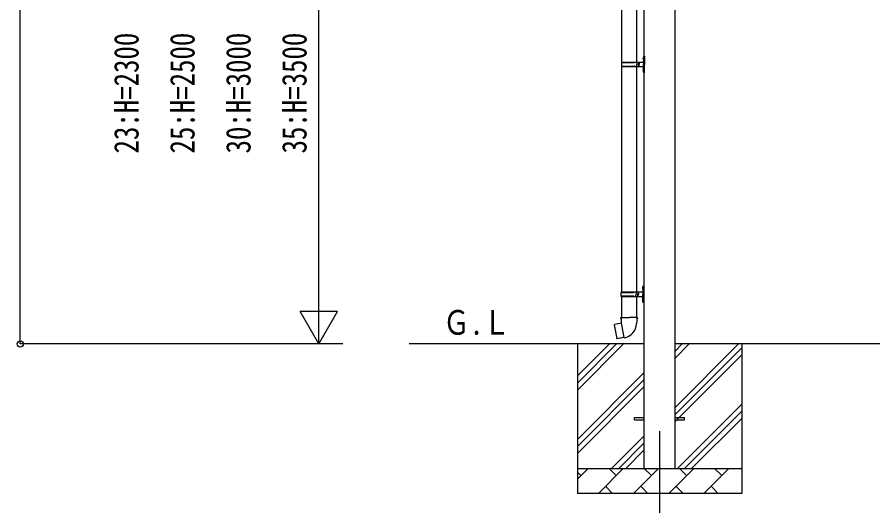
# Model space of a CAD drawing. Units: millimetres, scale not verified. Extents: x -12615 to 12615, y -8910 to 8910.
# Drawn here: x -3997 to -558, y -5632 to -3670 of the extents above; entities that cross this region are included whole.
import ezdxf
from ezdxf.enums import TextEntityAlignment as Align

# ---------------------------------------------------------------- set-up
doc = ezdxf.new("R2010")
doc.units = ezdxf.units.MM
doc.header["$LTSCALE"] = 40
for name, color, linetype in [('0-3_YKK_12', 2, 'Continuous'), ('0-4_YKK_13', 4, 'Continuous'), ('0-5_YKK_A1', 4, 'Continuous'), ('0-6_YKK_D', 6, 'Continuous')]:
    doc.layers.add(name, color=color, linetype=linetype)
doc.styles.add('ＭＳ ゴシック', font='')
doc.styles.get('ＭＳ ゴシック').set_extended_font_data('MS Gothic')

msp = doc.modelspace()

# ---------------------------------------------------------------- linework, layer by layer
at = {"layer": '0-3_YKK_12'}
msp.add_line((-1415.6, -5332.18), (-1415.6, -5832.18), dxfattribs=at)
at = {"layer": '0-4_YKK_13'}
for p, q in [((-1568.1, -2946.18), (-1568.1, -3850.68)), ((-1508.1, -2946.18), (-1508.1, -3850.68)), ((-1567.6, -3850.68), (-1481.6, -3850.68)), ((-1567.6, -3850.68), (-1567.6, -3852.68)), ((-1508.6, -3850.68), (-1508.6, -3855.18)), ((-1500.6, -3850.68), (-1500.6, -3859.68)), ((-1481.9, -3833.54), (-1479.86, -3834.53)), ((-1480.63, -3831.53), (-1480, -3831.53)), ((-1480.63, -3831.53), (-1480.63, -3839.83)), ((-1480.63, -3839.83), (-1480, -3839.83)), ((-1480, -3831.53), (-1480, -3839.83)), ((-1480, -3831.53), (-1479.6, -3831.93)), ((-1480, -3839.83), (-1479.6, -3839.43)), ((-1479.86, -3834.53), (-1479.25, -3835.68)), ((-1479.6, -3827.68), (-1476.6, -3826.18)), ((-1479.6, -3827.68), (-1479.6, -3859.68)), ((-1479.6, -3831.93), (-1479.6, -3839.43)), ((-1476.6, -3826.18), (-1476.6, -3859.68)), ((-1476.6, -3826.18), (-1475.6, -3826.18)), ((-1475.6, -3826.18), (-1475.6, -3859.68)), ((-1568.6, -3852.68), (-1518.27, -3852.68)), ((-1568.6, -3866.68), (-1518.27, -3866.68)), ((-1568.1, -3868.68), (-1568.1, -4773.18)), ((-1567.6, -3868.68), (-1567.6, -3866.68)), ((-1567.6, -3868.68), (-1481.6, -3868.68)), ((-1508.6, -3855.18), (-1506.6, -3855.18)), ((-1508.6, -3868.68), (-1508.6, -3864.18)), ((-1508.6, -3864.18), (-1506.6, -3864.18)), ((-1508.1, -3868.68), (-1508.1, -4773.18)), ((-1506.6, -3855.18), (-1506.6, -3859.68)), ((-1506.6, -3864.18), (-1506.6, -3859.68)), ((-1500.6, -3855.18), (-1497.6, -3855.18)), ((-1500.6, -3868.68), (-1500.6, -3859.68)), ((-1500.6, -3864.18), (-1497.6, -3864.18)), ((-1497.6, -3855.18), (-1497.6, -3859.68)), ((-1497.6, -3864.18), (-1497.6, -3859.68)), ((-1481.9, -3881.54), (-1479.86, -3882.53)), ((-1480.63, -3879.53), (-1480, -3879.53)), ((-1480.63, -3879.53), (-1480.63, -3887.83)), ((-1480, -3879.53), (-1480, -3887.83)), ((-1480, -3879.53), (-1479.6, -3879.93)), ((-1479.86, -3882.53), (-1479.25, -3883.68)), ((-1479.6, -3891.68), (-1479.6, -3859.68)), ((-1479.6, -3879.93), (-1479.6, -3887.43)), ((-1476.6, -3893.18), (-1476.6, -3859.68)), ((-1475.6, -3893.18), (-1475.6, -3859.68)), ((-1480.63, -3887.83), (-1480, -3887.83)), ((-1480, -3887.83), (-1479.6, -3887.43)), ((-1479.6, -3891.68), (-1476.6, -3893.18)), ((-1476.6, -3893.18), (-1475.6, -3893.18)), ((-1571.1, -4775.18), (-1520.77, -4775.18)), ((-1570.1, -4773.18), (-1484.1, -4773.18)), ((-1570.1, -4773.18), (-1570.1, -4775.18)), ((-1511.1, -4773.18), (-1511.1, -4777.68)), ((-1511.1, -4777.68), (-1509.1, -4777.68)), ((-1509.1, -4777.68), (-1509.1, -4782.18)), ((-1503.1, -4773.18), (-1503.1, -4782.18)), ((-1503.1, -4777.68), (-1500.1, -4777.68)), ((-1500.1, -4777.68), (-1500.1, -4782.18)), ((-1484.4, -4756.04), (-1482.36, -4757.03)), ((-1483.13, -4754.03), (-1482.5, -4754.03)), ((-1483.13, -4754.03), (-1483.13, -4762.33)), ((-1483.13, -4762.33), (-1482.5, -4762.33)), ((-1482.5, -4754.03), (-1482.5, -4762.33)), ((-1482.5, -4754.03), (-1482.1, -4754.43)), ((-1482.5, -4762.33), (-1482.1, -4761.93)), ((-1482.36, -4757.03), (-1481.75, -4758.18)), ((-1482.1, -4750.18), (-1479.1, -4748.68)), ((-1482.1, -4750.18), (-1482.1, -4782.18)), ((-1482.1, -4754.43), (-1482.1, -4761.93)), ((-1479.1, -4748.68), (-1479.1, -4782.18)), ((-1479.1, -4748.68), (-1478.1, -4748.68)), ((-1478.1, -4748.68), (-1478.1, -4782.18)), ((-1571.1, -4789.18), (-1520.77, -4789.18)), ((-1570.1, -4791.18), (-1570.1, -4789.18)), ((-1570.1, -4791.18), (-1484.1, -4791.18)), ((-1568.1, -4791.18), (-1568.1, -4876.11)), ((-1511.1, -4791.18), (-1511.1, -4786.68)), ((-1511.1, -4786.68), (-1509.1, -4786.68)), ((-1509.1, -4786.68), (-1509.1, -4782.18)), ((-1508.1, -4791.18), (-1508.1, -4876.11)), ((-1503.1, -4791.18), (-1503.1, -4782.18)), ((-1503.1, -4786.68), (-1500.1, -4786.68)), ((-1500.1, -4786.68), (-1500.1, -4782.18)), ((-1484.4, -4804.04), (-1482.36, -4805.03)), ((-1483.13, -4802.03), (-1482.5, -4802.03)), ((-1483.13, -4802.03), (-1483.13, -4810.33)), ((-1483.13, -4810.33), (-1482.5, -4810.33)), ((-1482.5, -4802.03), (-1482.5, -4810.33)), ((-1482.5, -4802.03), (-1482.1, -4802.43)), ((-1482.5, -4810.33), (-1482.1, -4809.93)), ((-1482.36, -4805.03), (-1481.75, -4806.18)), ((-1482.1, -4814.18), (-1482.1, -4782.18)), ((-1482.1, -4802.43), (-1482.1, -4809.93)), ((-1479.1, -4815.68), (-1479.1, -4782.18)), ((-1478.1, -4815.68), (-1478.1, -4782.18)), ((-1482.1, -4814.18), (-1479.1, -4815.68)), ((-1479.1, -4815.68), (-1478.1, -4815.68)), ((-1569.95, -4876.11), (-1572.1, -4876.89)), ((-1572.1, -4876.89), (-1572.1, -4880.51)), ((-1572.1, -4880.51), (-1569.86, -4881.33)), ((-1569.95, -4876.11), (-1538.1, -4876.11)), ((-1569.95, -4876.11), (-1569.86, -4881.33)), ((-1569.86, -4881.33), (-1569.6, -4896.11)), ((-1506.25, -4876.11), (-1538.1, -4876.11)), ((-1504.1, -4880.51), (-1506.34, -4881.33)), ((-1506.25, -4876.11), (-1504.1, -4876.89)), ((-1504.1, -4876.89), (-1504.1, -4880.51)), ((-1596.56, -4904.56), (-1597.37, -4905.73)), ((-1597.37, -4905.73), (-1587.75, -4960.29)), ((-1568.69, -4899.31), (-1596.56, -4904.56)), ((-1583.82, -4901.96), (-1584.03, -4902.2)), ((-1569.6, -4896.11), (-1568.25, -4898.11)), ((-1558.34, -4956.61), (-1568.47, -4899.13)), ((-1568.45, -4898.31), (-1568.45, -4899.02)), ((-1568.25, -4898.11), (-1568.28, -4898.12)), ((-1507.91, -4898.05), (-1507.99, -4900.21)), ((-1506.6, -4896.11), (-1507.91, -4898.05)), ((-1573.73, -4959.2), (-1574.01, -4959.05)), ((-1558.03, -4957.37), (-1558.27, -4956.71)), ((-1515.6, -5277.68), (-1478.1, -5277.68)), ((-1515.6, -5286.68), (-1515.6, -5277.68)), ((-1515.6, -5286.68), (-1478.1, -5286.68)), ((-1353.1, -5277.68), (-1315.6, -5277.68)), ((-1353.1, -5286.68), (-1315.6, -5286.68)), ((-1315.6, -5286.68), (-1315.6, -5277.68))]:
    msp.add_line(p, q, dxfattribs=at)
for points in [[(-1481.9, -3837.83), (-1479.86, -3836.83), (-1479.25, -3835.68)], [(-1481.9, -3885.83), (-1479.86, -3884.83), (-1479.25, -3883.68)], [(-1484.4, -4760.33), (-1482.36, -4759.33), (-1481.75, -4758.18)], [(-1484.4, -4808.33), (-1482.36, -4807.33), (-1481.75, -4806.18)], [(-1506.25, -4876.11), (-1506.34, -4881.33), (-1506.6, -4896.11)], [(-1581.57, -4901.74), (-1581.85, -4901.59), (-1583.82, -4901.96)], [(-1558.61, -4956.51), (-1586.59, -4961.11), (-1587.75, -4960.29)], [(-1571.54, -4958.64), (-1571.75, -4958.88), (-1573.73, -4959.2)]]:
    msp.add_lwpolyline(points, dxfattribs=at)
for centre, radius, start, end in [((-1518.27, -3850.68), 2, 270, 359.99998), ((-1476.3, -3835.68), 6, 136.21765, 223.78235), ((-1481.6, -3848.68), 2, 270, 359.99998), ((-1519.85, -3859.68), 49.25, 171.82876, 180.00002), ((-1519.85, -3859.68), 49.25, 180.00002, 188.17127), ((-1518.27, -3868.68), 2, 0.00005, 90.00004), ((-1476.3, -3883.68), 6, 136.21765, 223.78235), ((-1481.6, -3870.68), 2, 0.00005, 90.00004), ((-1522.35, -4782.18), 49.25, 171.82876, 180.00002), ((-1520.77, -4773.18), 2, 270, 359.99998), ((-1478.8, -4758.18), 6, 136.21765, 223.78235), ((-1484.1, -4771.18), 2, 270, 359.99998), ((-1522.35, -4782.18), 49.25, 180.00002, 188.17127), ((-1520.77, -4791.18), 2, 0.00005, 90.00004), ((-1478.8, -4806.18), 6, 136.21765, 223.78235), ((-1484.1, -4793.18), 2, 0.00005, 90.00004), ((-1568.75, -4899.02), 0.3, 280.66842, 0), ((-1568.25, -4898.31), 0.2, 100, 180), ((-1568.25, -4898.11), 60.3, 279.96938, 358), ((-1558.56, -4956.81), 0.3, 20, 99.33158), ((-1557.85, -4957.3), 0.2, 200, 279.96938)]:
    msp.add_arc(centre, radius, start, end, dxfattribs=at)
at = {"layer": '0-5_YKK_A1'}
for p, q in [((-1478.1, -2685.18), (-1478.1, -5482.18)), ((-1353.1, -5482.18), (-1353.1, -2685.18)), ((-1478.1, -4982.18), (-2422.26, -4982.18)), ((-1745.6, -4982.18), (-1745.6, -5582.18)), ((-1745.6, -5167.23), (-1560.55, -4982.18)), ((-1745.6, -5138.95), (-1588.83, -4982.18)), ((-1745.6, -5110.67), (-1617.12, -4982.18)), ((1621.9, -4982.18), (-1353.1, -4982.18)), ((-1353.1, -5237.28), (-1098, -4982.18)), ((-1353.1, -5039.29), (-1295.99, -4982.18)), ((-1353.1, -5011.01), (-1324.28, -4982.18)), ((-1085.6, -4982.18), (-1085.6, -5582.18)), ((-1353.1, -5265.57), (-1085.6, -4998.07)), ((-1353.1, -5293.85), (-1085.6, -5026.35)), ((-1745.6, -5365.22), (-1478.1, -5097.72)), ((-1745.6, -5393.51), (-1478.1, -5126.01)), ((-1745.6, -5421.79), (-1478.1, -5154.29)), ((-1343.44, -5482.18), (-1085.6, -5224.34)), ((-1315.16, -5482.18), (-1085.6, -5252.62)), ((-1286.87, -5482.18), (-1085.6, -5280.91)), ((-1608, -5482.18), (-1478.1, -5352.28)), ((-1579.72, -5482.18), (-1478.1, -5380.57)), ((-1551.43, -5482.18), (-1478.1, -5408.85)), ((-1745.6, -5482.18), (-1085.6, -5482.18)), ((-1745.6, -5525.08), (-1702.71, -5482.18)), ((-1731.26, -5510.74), (-1745.6, -5496.4)), ((-1661.29, -5582.18), (-1561.29, -5482.18)), ((-1589.84, -5510.74), (-1618.39, -5482.18)), ((-1519.86, -5582.18), (-1419.86, -5482.18)), ((-1448.42, -5510.74), (-1476.97, -5482.18)), ((-1378.44, -5582.18), (-1278.44, -5482.18)), ((-1307, -5510.74), (-1335.55, -5482.18)), ((-1237.02, -5582.18), (-1137.02, -5482.18)), ((-1165.58, -5510.74), (-1194.13, -5482.18)), ((-1088.88, -5482.18), (-1085.6, -5478.9)), ((-1632.73, -5553.63), (-1604.18, -5582.18)), ((-1491.31, -5553.63), (-1462.76, -5582.18)), ((-1349.89, -5553.63), (-1321.34, -5582.18)), ((-1208.47, -5553.63), (-1179.92, -5582.18)), ((-1085.6, -5582.18), (-1745.6, -5582.18))]:
    msp.add_line(p, q, dxfattribs=at)
at = {"layer": '0-6_YKK_D'}
for p, q in [((-3984.2, -4982.18), (-3984.2, -2364.57)), ((-2784.2, -4832.18), (-2784.2, -2832.18)), ((-2784.2, -4982.18), (-2784.2, -4722.38)), ((-2784.2, -4982.18), (-2859.2, -4852.28)), ((-2709.2, -4852.28), (-2859.2, -4852.28)), ((-2784.2, -4982.18), (-2709.2, -4852.28)), ((-2688.24, -4982.18), (-3985.2, -4982.18)), ((-2688.24, -4982.18), (-2785.2, -4982.18))]:
    msp.add_line(p, q, dxfattribs=at)
msp.add_circle((-3984.2, -4982.18), 12.75, dxfattribs=at)

# ---------------------------------------------------------------- texts
at = {"layer": '0-5_YKK_A1', "style": 'ＭＳ ゴシック', "width": 0.8}
msp.add_text('Ｇ.Ｌ', height=98.97, dxfattribs=at).set_placement((-2285.72, -4974.69), align=Align.BOTTOM_LEFT)
at = {"layer": '0-6_YKK_D', "style": 'ＭＳ ゴシック', "width": 0.8}
for s, p in [('23:H=2300', (-3479.2, -4217.38)), ('25:H=2500', (-3254.2, -4217.38)), ('30:H=3000', (-3029.2, -4217.38)), ('35:H=3500', (-2804.2, -4217.38))]:
    msp.add_text(s, height=98.97, rotation=90, dxfattribs=at).set_placement(p, align=Align.BOTTOM_LEFT)

doc.saveas('drawing.dxf')
